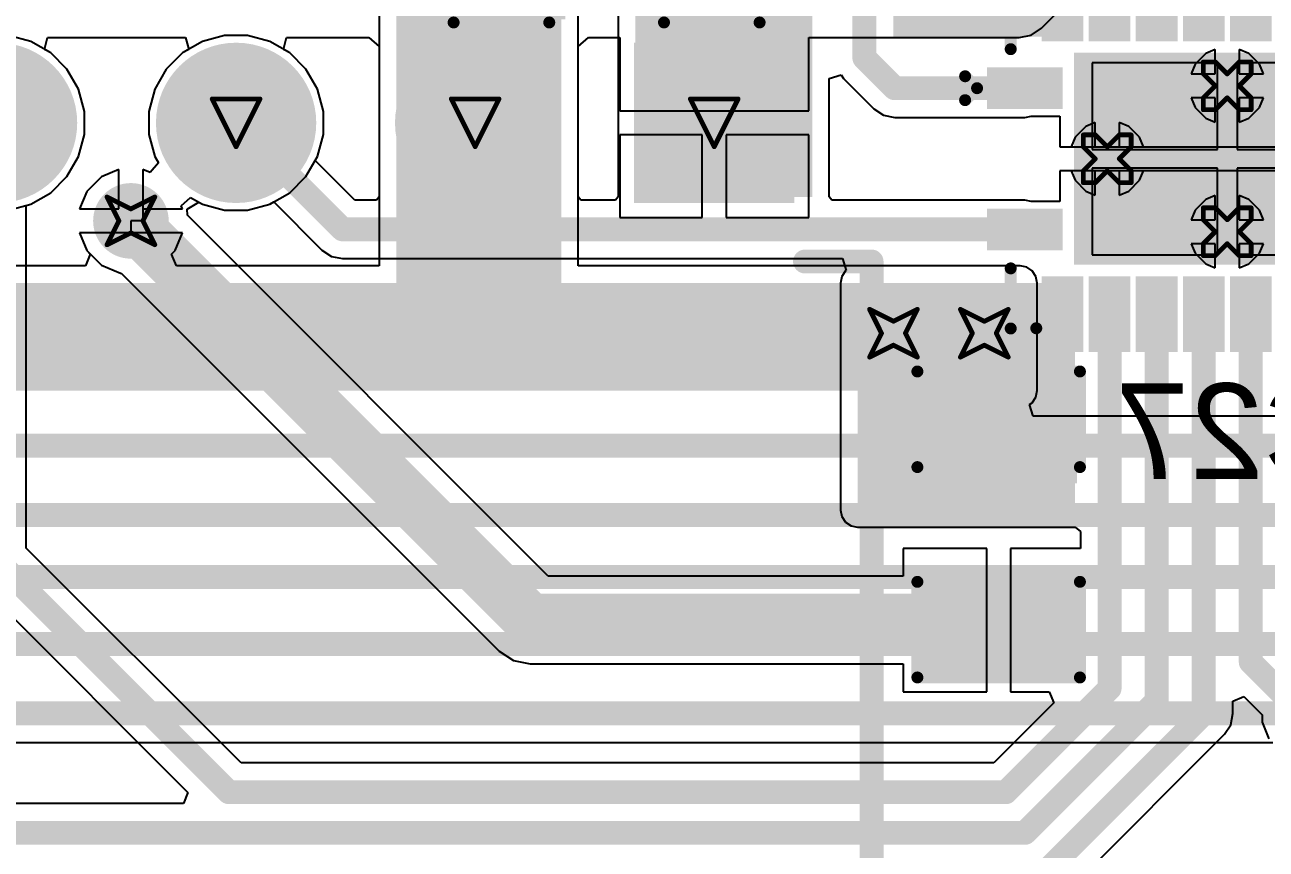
# Model space of a CAD drawing. Header units: inches. Extents: x -48 to 200, y -49 to 27.
# Drawn here: x 3.277 to 3.796, y 0.1 to 0.445 of the extents above; entities that cross this region are included whole.
import ezdxf

# ---------------------------------------------------------------- set-up
doc = ezdxf.new("R2010")
doc.units = ezdxf.units.IN
doc.header["$MEASUREMENT"] = 0
for name, color, linetype in [('Bottom Layer', 5, 'Continuous'), ('Bottom Overlay', 54, 'Continuous'), ('Bottom Paste', 16, 'Continuous'), ('Bottom Solder', 6, 'Continuous'), ('Drill Drawing', 1, 'Continuous'), ('Multi-Layer', 9, 'Continuous'), ('Pad Holes', 156, 'Continuous'), ('Top Layer', 1, 'Continuous'), ('Top Solder', 216, 'Continuous'), ('Via Holes', 16, 'Continuous')]:
    doc.layers.add(name, color=color, linetype=linetype)
doc.styles.add('Arial', font='', dxfattribs={"height": 0.2})
doc.styles.get('Arial').set_extended_font_data('Arial')

# ---------------------------------------------------------------- blocks, each defined once
blk = doc.blocks.new('HDR_1_9_F______R_A_B_18')
at = {"layer": 'Bottom Layer'}
blk.add_hatch(color=5, dxfattribs=at).paths.add_polyline_path([(-0.02953, 0.02953), (0.02953, 0.02953), (0.02953, -0.02953), (-0.02953, -0.02953)])
h = blk.add_hatch(color=5, dxfattribs=at)
edge = h.paths.add_edge_path()
edge.add_arc((0.1, 0), 0.02953, 0, 360)
h = blk.add_hatch(color=5, dxfattribs=at)
edge = h.paths.add_edge_path()
edge.add_arc((0.2, 0), 0.02953, 0, 360)
h = blk.add_hatch(color=5, dxfattribs=at)
edge = h.paths.add_edge_path()
edge.add_arc((0.3, 0), 0.02953, 0, 360)
at = {"layer": 'Bottom Solder'}
blk.add_hatch(color=6, dxfattribs=at).paths.add_polyline_path([(-0.03353, 0.03353), (0.03353, 0.03353), (0.03353, -0.03353), (-0.03353, -0.03353)])
h = blk.add_hatch(color=6, dxfattribs=at)
edge = h.paths.add_edge_path()
edge.add_arc((0.1, 0), 0.03353, 0, 360)
h = blk.add_hatch(color=6, dxfattribs=at)
edge = h.paths.add_edge_path()
edge.add_arc((0.2, 0), 0.03353, 0, 360)
h = blk.add_hatch(color=6, dxfattribs=at)
edge = h.paths.add_edge_path()
edge.add_arc((0.3, 0), 0.03353, 0, 360)
at = {"layer": 'Multi-Layer'}
blk.add_hatch(color=9, dxfattribs=at).paths.add_polyline_path([(-0.02953, 0.02953), (0.02953, 0.02953), (0.02953, -0.02953), (-0.02953, -0.02953)])
h = blk.add_hatch(color=9, dxfattribs=at)
edge = h.paths.add_edge_path()
edge.add_arc((0.1, 0), 0.02953, 0, 360)
h = blk.add_hatch(color=9, dxfattribs=at)
edge = h.paths.add_edge_path()
edge.add_arc((0.2, 0), 0.02953, 0, 360)
h = blk.add_hatch(color=9, dxfattribs=at)
edge = h.paths.add_edge_path()
edge.add_arc((0.3, 0), 0.02953, 0, 360)
at = {"layer": 'Pad Holes'}
h = blk.add_hatch(color=7, dxfattribs=at)
edge = h.paths.add_edge_path()
edge.add_arc((0, 0), 0.01772, 0, 360)
h = blk.add_hatch(color=7, dxfattribs=at)
edge = h.paths.add_edge_path()
edge.add_arc((0.1, 0), 0.01772, 0, 360)
h = blk.add_hatch(color=7, dxfattribs=at)
edge = h.paths.add_edge_path()
edge.add_arc((0.2, 0), 0.01772, 0, 360)
h = blk.add_hatch(color=7, dxfattribs=at)
edge = h.paths.add_edge_path()
edge.add_arc((0.3, 0), 0.01772, 0, 360)
at = {"layer": 'Top Layer'}
blk.add_hatch(color=1, dxfattribs=at).paths.add_polyline_path([(-0.02953, 0.02953), (0.02953, 0.02953), (0.02953, -0.02953), (-0.02953, -0.02953)])
h = blk.add_hatch(color=1, dxfattribs=at)
edge = h.paths.add_edge_path()
edge.add_arc((0.1, 0), 0.02953, 0, 360)
h = blk.add_hatch(color=1, dxfattribs=at)
edge = h.paths.add_edge_path()
edge.add_arc((0.2, 0), 0.02953, 0, 360)
h = blk.add_hatch(color=1, dxfattribs=at)
edge = h.paths.add_edge_path()
edge.add_arc((0.3, 0), 0.02953, 0, 360)
at = {"layer": 'Top Solder'}
blk.add_hatch(color=216, dxfattribs=at).paths.add_polyline_path([(-0.03353, 0.03353), (0.03353, 0.03353), (0.03353, -0.03353), (-0.03353, -0.03353)])
h = blk.add_hatch(color=216, dxfattribs=at)
edge = h.paths.add_edge_path()
edge.add_arc((0.1, 0), 0.03353, 0, 360)
h = blk.add_hatch(color=216, dxfattribs=at)
edge = h.paths.add_edge_path()
edge.add_arc((0.2, 0), 0.03353, 0, 360)
h = blk.add_hatch(color=216, dxfattribs=at)
edge = h.paths.add_edge_path()
edge.add_arc((0.3, 0), 0.03353, 0, 360)
at = {"layer": 'Bottom Overlay', "const_width": 0.01}
for points in [[(-0.06584, 0.40651), (-0.06584, 0.058)], [(-0.038, 0.058), (-0.06584, 0.058)]]:
    blk.add_lwpolyline(points, dxfattribs=at)
at = {"layer": 'Bottom Overlay', "const_width": 0.005}
for points in [[(-0.06834, 0.058, 1), (-0.06334, 0.058, 1)], [(-0.06834, 0.058, 1), (-0.06334, 0.058, 1)], [(-0.0405, 0.058, 1), (-0.0355, 0.058, 1)]]:
    blk.add_lwpolyline(points, format="xyb", close=True, dxfattribs=at)
blk = doc.blocks.new('20_VFQFN_E_______P___B_21')
at = {"layer": 'Bottom Layer'}
for points in [[(-0.03425, 0.09646), (-0.0248, 0.09646), (-0.0248, 0.07283), (-0.03425, 0.07283)], [(0.0248, 0.09646), (0.03425, 0.09646), (0.03425, 0.07283), (0.0248, 0.07283)], [(-0.07677, 0.07362), (-0.05315, 0.07362), (-0.05315, 0.06417), (-0.07677, 0.06417)], [(0.05315, 0.07362), (0.07677, 0.07362), (0.07677, 0.06417), (0.05315, 0.06417)], [(-0.04035, 0.06004), (0.04035, 0.06004), (0.04035, -0.06004), (-0.04035, -0.06004)], [(-0.07677, 0.05394), (-0.05315, 0.05394), (-0.05315, 0.04449), (-0.07677, 0.04449)], [(0.05315, 0.05394), (0.07677, 0.05394), (0.07677, 0.04449), (0.05315, 0.04449)], [(-0.07677, 0.03425), (-0.05315, 0.03425), (-0.05315, 0.0248), (-0.07677, 0.0248)], [(0.05315, 0.03425), (0.07677, 0.03425), (0.07677, 0.0248), (0.05315, 0.0248)], [(-0.07677, 0.01457), (-0.05315, 0.01457), (-0.05315, 0.00512), (-0.07677, 0.00512)], [(0.05315, 0.01457), (0.07677, 0.01457), (0.07677, 0.00512), (0.05315, 0.00512)], [(-0.07677, -0.00512), (-0.05315, -0.00512), (-0.05315, -0.01457), (-0.07677, -0.01457)], [(0.05315, -0.00512), (0.07677, -0.00512), (0.07677, -0.01457), (0.05315, -0.01457)], [(-0.07677, -0.0248), (-0.05315, -0.0248), (-0.05315, -0.03425), (-0.07677, -0.03425)], [(0.05315, -0.0248), (0.07677, -0.0248), (0.07677, -0.03425), (0.05315, -0.03425)], [(-0.07677, -0.04449), (-0.05315, -0.04449), (-0.05315, -0.05394), (-0.07677, -0.05394)], [(0.05315, -0.04449), (0.07677, -0.04449), (0.07677, -0.05394), (0.05315, -0.05394)], [(-0.07677, -0.06417), (-0.05315, -0.06417), (-0.05315, -0.07362), (-0.07677, -0.07362)], [(0.05315, -0.06417), (0.07677, -0.06417), (0.07677, -0.07362), (0.05315, -0.07362)], [(-0.03425, -0.07283), (-0.0248, -0.07283), (-0.0248, -0.09646), (-0.03425, -0.09646)], [(0.0248, -0.07283), (0.03425, -0.07283), (0.03425, -0.09646), (0.0248, -0.09646)]]:
    blk.add_hatch(color=5, dxfattribs=at).paths.add_polyline_path(points)
h = blk.add_hatch(color=5, dxfattribs=at)
edge = h.paths.add_edge_path()
edge.add_arc((0, 0.0502), 0.00591, 0, 360)
h = blk.add_hatch(color=5, dxfattribs=at)
edge = h.paths.add_edge_path()
edge.add_arc((-0.03051, 0), 0.00591, 0, 360)
h = blk.add_hatch(color=5, dxfattribs=at)
edge = h.paths.add_edge_path()
edge.add_arc((0.03051, 0), 0.00591, 0, 360)
h = blk.add_hatch(color=5, dxfattribs=at)
edge = h.paths.add_edge_path()
edge.add_arc((0, -0.0502), 0.00591, 0, 360)
at = {"layer": 'Bottom Paste'}
for points in [[(-0.03425, 0.09646), (-0.0248, 0.09646), (-0.0248, 0.07283), (-0.03425, 0.07283)], [(0.0248, 0.09646), (0.03425, 0.09646), (0.03425, 0.07283), (0.0248, 0.07283)], [(-0.07677, 0.07362), (-0.05315, 0.07362), (-0.05315, 0.06417), (-0.07677, 0.06417)], [(0.05315, 0.07362), (0.07677, 0.07362), (0.07677, 0.06417), (0.05315, 0.06417)], [(-0.07677, 0.05394), (-0.05315, 0.05394), (-0.05315, 0.04449), (-0.07677, 0.04449)], [(0.05315, 0.05394), (0.07677, 0.05394), (0.07677, 0.04449), (0.05315, 0.04449)], [(-0.07677, 0.03425), (-0.05315, 0.03425), (-0.05315, 0.0248), (-0.07677, 0.0248)], [(0.05315, 0.03425), (0.07677, 0.03425), (0.07677, 0.0248), (0.05315, 0.0248)], [(-0.07677, 0.01457), (-0.05315, 0.01457), (-0.05315, 0.00512), (-0.07677, 0.00512)], [(0.05315, 0.01457), (0.07677, 0.01457), (0.07677, 0.00512), (0.05315, 0.00512)], [(-0.07677, -0.00512), (-0.05315, -0.00512), (-0.05315, -0.01457), (-0.07677, -0.01457)], [(0.05315, -0.00512), (0.07677, -0.00512), (0.07677, -0.01457), (0.05315, -0.01457)], [(-0.07677, -0.0248), (-0.05315, -0.0248), (-0.05315, -0.03425), (-0.07677, -0.03425)], [(0.05315, -0.0248), (0.07677, -0.0248), (0.07677, -0.03425), (0.05315, -0.03425)], [(-0.07677, -0.04449), (-0.05315, -0.04449), (-0.05315, -0.05394), (-0.07677, -0.05394)], [(0.05315, -0.04449), (0.07677, -0.04449), (0.07677, -0.05394), (0.05315, -0.05394)], [(-0.07677, -0.06417), (-0.05315, -0.06417), (-0.05315, -0.07362), (-0.07677, -0.07362)], [(0.05315, -0.06417), (0.07677, -0.06417), (0.07677, -0.07362), (0.05315, -0.07362)], [(-0.03425, -0.07283), (-0.0248, -0.07283), (-0.0248, -0.09646), (-0.03425, -0.09646)], [(0.0248, -0.07283), (0.03425, -0.07283), (0.03425, -0.09646), (0.0248, -0.09646)]]:
    blk.add_hatch(color=16, dxfattribs=at).paths.add_polyline_path(points)
at = {"layer": 'Bottom Solder'}
for points in [[(-0.03825, 0.10046), (-0.0208, 0.10046), (-0.0208, 0.06883), (-0.03825, 0.06883)], [(0.0208, 0.10046), (0.03825, 0.10046), (0.03825, 0.06883), (0.0208, 0.06883)], [(-0.08077, 0.07762), (-0.04915, 0.07762), (-0.04915, 0.06017), (-0.08077, 0.06017)], [(0.04915, 0.07762), (0.08077, 0.07762), (0.08077, 0.06017), (0.04915, 0.06017)], [(-0.04435, 0.06404), (0.04435, 0.06404), (0.04435, -0.06404), (-0.04435, -0.06404)], [(-0.08077, 0.05794), (-0.04915, 0.05794), (-0.04915, 0.04049), (-0.08077, 0.04049)], [(0.04915, 0.05794), (0.08077, 0.05794), (0.08077, 0.04049), (0.04915, 0.04049)], [(-0.08077, 0.03825), (-0.04915, 0.03825), (-0.04915, 0.0208), (-0.08077, 0.0208)], [(0.04915, 0.03825), (0.08077, 0.03825), (0.08077, 0.0208), (0.04915, 0.0208)], [(-0.08077, 0.01857), (-0.04915, 0.01857), (-0.04915, 0.00112), (-0.08077, 0.00112)], [(0.04915, 0.01857), (0.08077, 0.01857), (0.08077, 0.00112), (0.04915, 0.00112)], [(-0.08077, -0.00112), (-0.04915, -0.00112), (-0.04915, -0.01857), (-0.08077, -0.01857)], [(0.04915, -0.00112), (0.08077, -0.00112), (0.08077, -0.01857), (0.04915, -0.01857)], [(-0.08077, -0.0208), (-0.04915, -0.0208), (-0.04915, -0.03825), (-0.08077, -0.03825)], [(0.04915, -0.0208), (0.08077, -0.0208), (0.08077, -0.03825), (0.04915, -0.03825)], [(-0.08077, -0.04049), (-0.04915, -0.04049), (-0.04915, -0.05794), (-0.08077, -0.05794)], [(0.04915, -0.04049), (0.08077, -0.04049), (0.08077, -0.05794), (0.04915, -0.05794)], [(-0.08077, -0.06017), (-0.04915, -0.06017), (-0.04915, -0.07762), (-0.08077, -0.07762)], [(0.04915, -0.06017), (0.08077, -0.06017), (0.08077, -0.07762), (0.04915, -0.07762)], [(-0.03825, -0.06883), (-0.0208, -0.06883), (-0.0208, -0.10046), (-0.03825, -0.10046)], [(0.0208, -0.06883), (0.03825, -0.06883), (0.03825, -0.10046), (0.0208, -0.10046)]]:
    blk.add_hatch(color=6, dxfattribs=at).paths.add_polyline_path(points)
at = {"layer": 'Multi-Layer'}
h = blk.add_hatch(color=9, dxfattribs=at)
edge = h.paths.add_edge_path()
edge.add_arc((0, 0.0502), 0.00591, 0, 360)
h = blk.add_hatch(color=9, dxfattribs=at)
edge = h.paths.add_edge_path()
edge.add_arc((-0.03051, 0), 0.00591, 0, 360)
h = blk.add_hatch(color=9, dxfattribs=at)
edge = h.paths.add_edge_path()
edge.add_arc((0.03051, 0), 0.00591, 0, 360)
h = blk.add_hatch(color=9, dxfattribs=at)
edge = h.paths.add_edge_path()
edge.add_arc((0, -0.0502), 0.00591, 0, 360)
at = {"layer": 'Pad Holes'}
h = blk.add_hatch(color=7, dxfattribs=at)
edge = h.paths.add_edge_path()
edge.add_arc((0, 0.0502), 0.00394, 0, 360)
h = blk.add_hatch(color=7, dxfattribs=at)
edge = h.paths.add_edge_path()
edge.add_arc((-0.03051, 0), 0.00394, 0, 360)
h = blk.add_hatch(color=7, dxfattribs=at)
edge = h.paths.add_edge_path()
edge.add_arc((0.03051, 0), 0.00394, 0, 360)
h = blk.add_hatch(color=7, dxfattribs=at)
edge = h.paths.add_edge_path()
edge.add_arc((0, -0.0502), 0.00394, 0, 360)
at = {"layer": 'Top Layer'}
h = blk.add_hatch(color=1, dxfattribs=at)
edge = h.paths.add_edge_path()
edge.add_arc((0, 0.0502), 0.00591, 0, 360)
h = blk.add_hatch(color=1, dxfattribs=at)
edge = h.paths.add_edge_path()
edge.add_arc((-0.03051, 0), 0.00591, 0, 360)
h = blk.add_hatch(color=1, dxfattribs=at)
edge = h.paths.add_edge_path()
edge.add_arc((0.03051, 0), 0.00591, 0, 360)
h = blk.add_hatch(color=1, dxfattribs=at)
edge = h.paths.add_edge_path()
edge.add_arc((0, -0.0502), 0.00591, 0, 360)
at = {"layer": 'Bottom Overlay', "const_width": 0.005}
for points in [[(-0.07089, 0.07988), (-0.07098, 0.09058)], [(-0.04585, 0.09058), (-0.07098, 0.09058)], [(0.07098, 0.09058), (0.04585, 0.09058)], [(0.07089, 0.07988), (0.07098, 0.09058)], [(-0.07098, -0.09058), (-0.07089, -0.07988)], [(0.07098, -0.09058), (0.07089, -0.07988)], [(-0.04585, -0.09058), (-0.07098, -0.09058)], [(0.07098, -0.09058), (0.04585, -0.09058)], [(-0.03453, -0.10965), (-0.02953, -0.10465)], [(-0.02453, -0.10965), (-0.02953, -0.10465)], [(-0.02453, -0.10965), (-0.03453, -0.10965)]]:
    blk.add_lwpolyline(points, dxfattribs=at)
at = {"layer": 'Bottom Overlay', "const_width": 0.0025}
for points in [[(-0.07223, 0.09058, 1), (-0.06973, 0.09058, 1)], [(-0.07223, 0.09058, 1), (-0.06973, 0.09058, 1)], [(-0.0471, 0.09058, 1), (-0.0446, 0.09058, 1)], [(0.0446, 0.09058, 1), (0.0471, 0.09058, 1)], [(0.06973, 0.09058, 1), (0.07223, 0.09058, 1)], [(0.06973, 0.09058, 1), (0.07223, 0.09058, 1)], [(-0.07214, 0.07988, 1), (-0.06964, 0.07988, 1)], [(0.06964, 0.07988, 1), (0.07214, 0.07988, 1)], [(-0.07214, -0.07988, 1), (-0.06964, -0.07988, 1)], [(0.06964, -0.07988, 1), (0.07214, -0.07988, 1)], [(-0.07223, -0.09058, 1), (-0.06973, -0.09058, 1)], [(-0.07223, -0.09058, 1), (-0.06973, -0.09058, 1)], [(-0.0471, -0.09058, 1), (-0.0446, -0.09058, 1)], [(0.0446, -0.09058, 1), (0.0471, -0.09058, 1)], [(0.06973, -0.09058, 1), (0.07223, -0.09058, 1)], [(0.06973, -0.09058, 1), (0.07223, -0.09058, 1)], [(-0.03078, -0.10465, 1), (-0.02828, -0.10465, 1)], [(-0.03078, -0.10465, 1), (-0.02828, -0.10465, 1)], [(-0.03578, -0.10965, 1), (-0.03328, -0.10965, 1)], [(-0.03578, -0.10965, 1), (-0.03328, -0.10965, 1)], [(-0.02578, -0.10965, 1), (-0.02328, -0.10965, 1)], [(-0.02578, -0.10965, 1), (-0.02328, -0.10965, 1)]]:
    blk.add_lwpolyline(points, format="xyb", close=True, dxfattribs=at)
at = {"layer": 'Bottom Paste'}
for p, q in [((-0.00394, 0.0565), (-0.04016, 0.0565)), ((-0.04016, 0.0565), (-0.04016, 0.00413)), ((-0.00394, 0.00413), (-0.00394, 0.0565)), ((0.04016, 0.0565), (0.00394, 0.0565)), ((0.00394, 0.0565), (0.00394, 0.00413)), ((0.04016, 0.00413), (0.04016, 0.0565)), ((-0.04016, 0.00413), (-0.00394, 0.00413)), ((0.00394, 0.00413), (0.04016, 0.00413)), ((-0.00394, -0.00413), (-0.04016, -0.00413)), ((-0.04016, -0.00413), (-0.04016, -0.0565)), ((-0.00394, -0.0565), (-0.00394, -0.00413)), ((0.04016, -0.00413), (0.00394, -0.00413)), ((0.00394, -0.00413), (0.00394, -0.0565)), ((0.04016, -0.0565), (0.04016, -0.00413)), ((-0.04016, -0.0565), (-0.00394, -0.0565)), ((0.00394, -0.0565), (0.04016, -0.0565))]:
    blk.add_line(p, q, dxfattribs=at)
blk = doc.blocks.new('CAP_0805_B_23')
at = {"layer": 'Bottom Layer'}
for points in [[(-0.06, 0.03), (-0.02, 0.03), (-0.02, -0.03), (-0.06, -0.03)], [(0.02, 0.03), (0.06, 0.03), (0.06, -0.03), (0.02, -0.03)]]:
    blk.add_hatch(color=5, dxfattribs=at).paths.add_polyline_path(points)
at = {"layer": 'Bottom Paste'}
for points in [[(-0.06, 0.03), (-0.02, 0.03), (-0.02, -0.03), (-0.06, -0.03)], [(0.02, 0.03), (0.06, 0.03), (0.06, -0.03), (0.02, -0.03)]]:
    blk.add_hatch(color=16, dxfattribs=at).paths.add_polyline_path(points)
at = {"layer": 'Bottom Solder'}
for points in [[(-0.06276, 0.03276), (-0.01724, 0.03276), (-0.01724, -0.03276), (-0.06276, -0.03276)], [(0.01724, 0.03276), (0.06276, 0.03276), (0.06276, -0.03276), (0.01724, -0.03276)]]:
    blk.add_hatch(color=6, dxfattribs=at).paths.add_polyline_path(points)
at = {"layer": 'Bottom Overlay', "const_width": 0.005}
for points in [[(-0.064, 0.034), (-0.024, 0.034)], [(-0.064, 0.034), (-0.064, -0.034)], [(0.024, 0.034), (0.064, 0.034)], [(0.064, 0.034), (0.064, -0.034)], [(-0.064, -0.034), (-0.024, -0.034)], [(0.024, -0.034), (0.064, -0.034)]]:
    blk.add_lwpolyline(points, dxfattribs=at)
at = {"layer": 'Bottom Overlay', "const_width": 0.0025}
for points in [[(-0.06525, 0.034, 1), (-0.06275, 0.034, 1)], [(-0.06525, 0.034, 1), (-0.06275, 0.034, 1)], [(-0.02525, 0.034, 1), (-0.02275, 0.034, 1)], [(0.02275, 0.034, 1), (0.02525, 0.034, 1)], [(0.06275, 0.034, 1), (0.06525, 0.034, 1)], [(0.06275, 0.034, 1), (0.06525, 0.034, 1)], [(-0.06525, -0.034, 1), (-0.06275, -0.034, 1)], [(-0.06525, -0.034, 1), (-0.06275, -0.034, 1)], [(-0.02525, -0.034, 1), (-0.02275, -0.034, 1)], [(0.02275, -0.034, 1), (0.02525, -0.034, 1)], [(0.06275, -0.034, 1), (0.06525, -0.034, 1)], [(0.06275, -0.034, 1), (0.06525, -0.034, 1)]]:
    blk.add_lwpolyline(points, format="xyb", close=True, dxfattribs=at)
blk = doc.blocks.new('CAP_0805_B_55')
at = {"layer": 'Bottom Layer'}
for points in [[(-0.06, 0.03), (-0.02, 0.03), (-0.02, -0.03), (-0.06, -0.03)], [(0.02, 0.03), (0.06, 0.03), (0.06, -0.03), (0.02, -0.03)]]:
    blk.add_hatch(color=5, dxfattribs=at).paths.add_polyline_path(points)
at = {"layer": 'Bottom Paste'}
for points in [[(-0.06, 0.03), (-0.02, 0.03), (-0.02, -0.03), (-0.06, -0.03)], [(0.02, 0.03), (0.06, 0.03), (0.06, -0.03), (0.02, -0.03)]]:
    blk.add_hatch(color=16, dxfattribs=at).paths.add_polyline_path(points)
at = {"layer": 'Bottom Solder'}
for points in [[(-0.06276, 0.03276), (-0.01724, 0.03276), (-0.01724, -0.03276), (-0.06276, -0.03276)], [(0.01724, 0.03276), (0.06276, 0.03276), (0.06276, -0.03276), (0.01724, -0.03276)]]:
    blk.add_hatch(color=6, dxfattribs=at).paths.add_polyline_path(points)
at = {"layer": 'Bottom Overlay', "const_width": 0.005}
for points in [[(-0.064, 0.034), (-0.024, 0.034)], [(-0.064, -0.034), (-0.064, 0.034)], [(0.024, 0.034), (0.064, 0.034)], [(0.064, -0.034), (0.064, 0.034)], [(-0.064, -0.034), (-0.024, -0.034)], [(0.024, -0.034), (0.064, -0.034)]]:
    blk.add_lwpolyline(points, dxfattribs=at)
at = {"layer": 'Bottom Overlay', "const_width": 0.0025}
for points in [[(-0.06525, 0.034, 1), (-0.06275, 0.034, 1)], [(-0.06525, 0.034, 1), (-0.06275, 0.034, 1)], [(-0.02525, 0.034, 1), (-0.02275, 0.034, 1)], [(0.02275, 0.034, 1), (0.02525, 0.034, 1)], [(0.06275, 0.034, 1), (0.06525, 0.034, 1)], [(0.06275, 0.034, 1), (0.06525, 0.034, 1)], [(-0.06525, -0.034, 1), (-0.06275, -0.034, 1)], [(-0.06525, -0.034, 1), (-0.06275, -0.034, 1)], [(-0.02525, -0.034, 1), (-0.02275, -0.034, 1)], [(0.02275, -0.034, 1), (0.02525, -0.034, 1)], [(0.06275, -0.034, 1), (0.06525, -0.034, 1)], [(0.06275, -0.034, 1), (0.06525, -0.034, 1)]]:
    blk.add_lwpolyline(points, format="xyb", close=True, dxfattribs=at)

msp = doc.modelspace()

# ---------------------------------------------------------------- hatches: boundary and pattern name
at = {"layer": 'Bottom Layer'}
for points in [[(3.64, 0.44), (3.717, 0.44), (3.717, 0.553), (3.64, 0.553)], [(3.432, 0.373), (3.501, 0.373), (3.501, 0.515), (3.432, 0.515)], [(3.532, 0.373), (3.606, 0.373), (3.606, 0.515), (3.532, 0.515)], [(3.625, 0.242), (3.716, 0.242), (3.716, 0.337), (3.625, 0.337)], [(3.649, 0.252), (3.716, 0.252), (3.716, 0.298), (3.649, 0.298)]]:
    msp.add_hatch(color=5, dxfattribs=at).paths.add_polyline_path(points)
h = msp.add_hatch(color=5, dxfattribs=at)
edge = h.paths.add_edge_path()
edge.add_arc((3.321, 0.363), 0.01181, 0, 360)
h = msp.add_hatch(color=5, dxfattribs=at)
edge = h.paths.add_edge_path()
edge.add_arc((3.64, 0.316), 0.01181, 0, 360)
h = msp.add_hatch(color=5, dxfattribs=at)
edge = h.paths.add_edge_path()
edge.add_arc((3.678, 0.316), 0.01181, 0, 360)
at = {"layer": 'Bottom Solder'}
h = msp.add_hatch(color=6, dxfattribs=at)
edge = h.paths.add_edge_path()
edge.add_arc((3.321, 0.363), 0.01581, 0, 360)
h = msp.add_hatch(color=6, dxfattribs=at)
edge = h.paths.add_edge_path()
edge.add_arc((3.64, 0.316), 0.01581, 0, 360)
h = msp.add_hatch(color=6, dxfattribs=at)
edge = h.paths.add_edge_path()
edge.add_arc((3.678, 0.316), 0.01581, 0, 360)
at = {"layer": 'Top Layer'}
for points in [[(3.432, 0.294), (3.501, 0.294), (3.501, 0.436), (3.432, 0.436)], [(2.541, 0.292), (3.693, 0.292), (3.693, 0.337), (2.541, 0.337)]]:
    msp.add_hatch(color=1, dxfattribs=at).paths.add_polyline_path(points)
h = msp.add_hatch(color=1, dxfattribs=at)
edge = h.paths.add_edge_path()
edge.add_arc((3.321, 0.363), 0.01181, 0, 360)
h = msp.add_hatch(color=1, dxfattribs=at)
edge = h.paths.add_edge_path()
edge.add_arc((3.64, 0.316), 0.01181, 0, 360)
h = msp.add_hatch(color=1, dxfattribs=at)
edge = h.paths.add_edge_path()
edge.add_arc((3.678, 0.316), 0.01181, 0, 360)
at = {"layer": 'Top Solder'}
h = msp.add_hatch(color=216, dxfattribs=at)
edge = h.paths.add_edge_path()
edge.add_arc((3.321, 0.363), 0.01581, 0, 360)
h = msp.add_hatch(color=216, dxfattribs=at)
edge = h.paths.add_edge_path()
edge.add_arc((3.64, 0.316), 0.01581, 0, 360)
h = msp.add_hatch(color=216, dxfattribs=at)
edge = h.paths.add_edge_path()
edge.add_arc((3.678, 0.316), 0.01581, 0, 360)
at = {"layer": 'Via Holes'}
h = msp.add_hatch(color=7, dxfattribs=at)
edge = h.paths.add_edge_path()
edge.add_arc((3.321, 0.363), 0.00591, 0, 360)
h = msp.add_hatch(color=7, dxfattribs=at)
edge = h.paths.add_edge_path()
edge.add_arc((3.64, 0.316), 0.00591, 0, 360)
h = msp.add_hatch(color=7, dxfattribs=at)
edge = h.paths.add_edge_path()
edge.add_arc((3.678, 0.316), 0.00591, 0, 360)

# ---------------------------------------------------------------- linework, layer by layer
at = {"layer": 'Bottom Layer'}
for p, q in [((3.50814, 0.373), (3.50814, 0.515)), ((3.52486, 0.515), (3.52486, 0.373)), ((3.42486, 0.506), (3.42486, 0.373)), ((3.2791, 0.43804), (3.26981, 0.44053)), ((3.28743, 0.43323), (3.2791, 0.43804)), ((3.3509, 0.43804), (3.34257, 0.43323)), ((3.36019, 0.44053), (3.3509, 0.43804)), ((3.36981, 0.44053), (3.36019, 0.44053)), ((3.3791, 0.43804), (3.36981, 0.44053)), ((3.38743, 0.43323), (3.3791, 0.43804)), ((3.29423, 0.42643), (3.28743, 0.43323)), ((3.34257, 0.43323), (3.33577, 0.42643)), ((3.39423, 0.42643), (3.38743, 0.43323)), ((3.29904, 0.4181), (3.29423, 0.42643)), ((3.33577, 0.42643), (3.33096, 0.4181)), ((3.39904, 0.4181), (3.39423, 0.42643)), ((3.61314, 0.42255), (3.61814, 0.42407)), ((3.61314, 0.373), (3.61314, 0.42255)), ((3.61814, 0.42407), (3.61916, 0.42254)), ((3.61916, 0.42254), (3.63185, 0.40984)), ((3.30153, 0.40881), (3.29904, 0.4181)), ((3.33096, 0.4181), (3.32847, 0.40881)), ((3.40153, 0.40881), (3.39904, 0.4181)), ((3.30153, 0.39919), (3.30153, 0.40881)), ((3.32847, 0.40881), (3.32847, 0.39919)), ((3.40153, 0.39919), (3.40153, 0.40881)), ((3.63185, 0.40984), (3.63582, 0.40719)), ((3.63582, 0.40719), (3.6405, 0.40626)), ((3.6405, 0.40626), (3.69498, 0.40626)), ((3.69498, 0.40626), (3.69754, 0.40677)), ((3.69754, 0.40677), (3.70958, 0.40677)), ((3.70958, 0.40677), (3.70958, 0.39397)), ((3.29904, 0.3899), (3.30153, 0.39919)), ((3.32847, 0.39919), (3.33096, 0.3899)), ((3.39904, 0.3899), (3.40153, 0.39919)), ((3.29423, 0.38157), (3.29904, 0.3899)), ((3.33096, 0.3899), (3.33248, 0.38726)), ((3.39807, 0.38823), (3.39904, 0.3899)), ((3.70958, 0.39397), (3.77962, 0.39397)), ((3.77962, 0.39397), (3.84966, 0.39397)), ((3.316, 0.38454), (3.30865, 0.38149)), ((3.316, 0.368), (3.316, 0.38454)), ((3.329, 0.38329), (3.326, 0.38454)), ((3.326, 0.38454), (3.326, 0.363)), ((3.33248, 0.38726), (3.329, 0.38329)), ((3.41463, 0.37168), (3.39807, 0.38823)), ((3.28743, 0.37477), (3.29423, 0.38157)), ((3.30865, 0.38149), (3.30251, 0.37535)), ((3.77962, 0.38397), (3.70958, 0.38397)), ((3.70958, 0.38397), (3.70958, 0.37117)), ((3.84966, 0.38397), (3.77962, 0.38397)), ((3.2791, 0.36996), (3.28743, 0.37477)), ((3.30251, 0.37535), (3.29946, 0.368)), ((3.27724, 0.36946), (3.2791, 0.36996)), ((3.27724, 0.22607), (3.27724, 0.36946)), ((3.34453, 0.36787), (3.34944, 0.3708)), ((3.34944, 0.3708), (3.3509, 0.36996)), ((3.3509, 0.36996), (3.36019, 0.36747)), ((3.36981, 0.36747), (3.3791, 0.36996)), ((3.3791, 0.36996), (3.38077, 0.37093)), ((3.38077, 0.37093), (3.40091, 0.35079)), ((3.42378, 0.37168), (3.41463, 0.37168)), ((3.42486, 0.373), (3.42378, 0.37168)), ((3.50922, 0.37168), (3.50814, 0.373)), ((3.52378, 0.37168), (3.50922, 0.37168)), ((3.52486, 0.373), (3.52378, 0.37168)), ((3.61422, 0.37168), (3.61314, 0.373)), ((3.69498, 0.37168), (3.61422, 0.37168)), ((3.69754, 0.37117), (3.69498, 0.37168)), ((3.70958, 0.37117), (3.69754, 0.37117)), ((3.29946, 0.368), (3.316, 0.368)), ((3.34461, 0.36535), (3.34453, 0.36787)), ((3.4956, 0.21435), (3.34461, 0.36535)), ((3.36019, 0.36747), (3.36981, 0.36747)), ((3.326, 0.363), (3.321, 0.363)), ((3.321, 0.363), (3.321, 0.358)), ((3.321, 0.358), (3.29946, 0.358)), ((3.29946, 0.358), (3.30251, 0.35065)), ((3.30251, 0.35065), (3.30865, 0.34451)), ((3.40091, 0.35079), (3.40488, 0.34814)), ((3.40488, 0.34814), (3.40956, 0.34721)), ((3.30865, 0.34451), (3.31666, 0.34119)), ((3.40956, 0.34721), (3.61867, 0.34721)), ((3.61867, 0.34721), (3.62019, 0.34221)), ((3.31666, 0.34119), (3.31686, 0.34119)), ((3.31686, 0.34119), (3.47502, 0.18302)), ((3.61841, 0.33973), (3.61786, 0.337)), ((3.61995, 0.34205), (3.61841, 0.33973)), ((3.62019, 0.34221), (3.61995, 0.34205)), ((3.61786, 0.337), (3.61786, 0.242)), ((3.61786, 0.242), (3.61841, 0.23927)), ((3.61841, 0.23927), (3.61995, 0.23695)), ((3.61995, 0.23695), (3.62227, 0.23541)), ((3.62227, 0.23541), (3.625, 0.23486)), ((3.625, 0.23486), (3.716, 0.23486)), ((3.716, 0.23486), (3.71817, 0.23308)), ((3.71817, 0.23308), (3.71817, 0.226)), ((3.36707, 0.13624), (3.27724, 0.22607)), ((3.679, 0.226), (3.644, 0.226)), ((3.644, 0.226), (3.644, 0.21435)), ((3.679, 0.196), (3.679, 0.226)), ((3.71817, 0.226), (3.689, 0.226)), ((3.689, 0.226), (3.689, 0.196)), ((3.644, 0.21435), (3.4956, 0.21435)), ((3.25635, 0.21235), (3.34484, 0.12385)), ((3.679, 0.166), (3.679, 0.196)), ((3.689, 0.196), (3.689, 0.166)), ((3.47502, 0.18302), (3.48098, 0.17904)), ((3.48098, 0.17904), (3.488, 0.17765)), ((3.488, 0.17765), (3.644, 0.17765)), ((3.644, 0.17765), (3.644, 0.166)), ((3.644, 0.166), (3.679, 0.166)), ((3.70708, 0.16138), (3.68193, 0.13624)), ((3.689, 0.166), (3.70516, 0.166)), ((3.70516, 0.166), (3.70708, 0.16138)), ((3.78201, 0.16207), (3.78663, 0.16398)), ((3.78201, 0.15686), (3.78201, 0.16207)), ((3.78663, 0.16398), (3.79419, 0.15642)), ((3.78108, 0.15218), (3.78201, 0.15686)), ((3.79419, 0.15642), (3.79419, 0.15326)), ((3.77843, 0.14821), (3.78108, 0.15218)), ((3.79419, 0.15326), (3.79705, 0.14634)), ((3.71018, 0.07996), (3.77843, 0.14821)), ((3.68193, 0.13624), (3.36707, 0.13624)), ((3.34484, 0.12385), (3.34293, 0.11923)), ((3.34293, 0.11923), (2.91407, 0.11923))]:
    msp.add_line(p, q, dxfattribs=at)
for points, const_width in [([(3.62781, 0.43119), (3.62781, 0.70986)], 0.01), ([(3.62781, 0.43119), (3.6405, 0.4185)], 0.01), ([(3.6405, 0.4185), (3.69498, 0.4185)], 0.01), ([(3.365, 0.404), (3.40956, 0.35944)], 0.01), ([(3.321, 0.363), (3.488, 0.196)], 0.022), ([(3.40956, 0.35944), (3.69498, 0.35944)], 0.01), ([(3.73041, 0.16741), (3.73041, 0.32401)], 0.01), ([(3.75009, 0.16209), (3.75009, 0.32401)], 0.01), ([(3.76978, 0.15686), (3.76978, 0.32401)], 0.01), ([(3.78946, 0.17845), (3.78946, 0.32401)], 0.01), ([(3.265, 0.221), (3.362, 0.124)], 0.01), ([(3.488, 0.196), (3.684, 0.196)], 0.022), ([(3.78946, 0.17845), (3.81092, 0.157)], 0.01), ([(3.687, 0.124), (3.73041, 0.16741)], 0.01), ([(3.695, 0.107), (3.75009, 0.16209)], 0.01), ([(3.70153, 0.08862), (3.76978, 0.15686)], 0.01), ([(3.362, 0.124), (3.687, 0.124)], 0.01), ([(2.909, 0.107), (3.695, 0.107)], 0.01)]:
    msp.add_lwpolyline(points, dxfattribs=dict(at, const_width=const_width))
for points, const_width in [([(3.62531, 0.43119, 1), (3.63031, 0.43119, 1)], 0.005), ([(3.62531, 0.43119, 1), (3.63031, 0.43119, 1)], 0.005), ([(3.638, 0.4185, 1), (3.643, 0.4185, 1)], 0.005), ([(3.638, 0.4185, 1), (3.643, 0.4185, 1)], 0.005), ([(3.69248, 0.4185, 1), (3.69748, 0.4185, 1)], 0.005), ([(3.3625, 0.404, 1), (3.3675, 0.404, 1)], 0.005), ([(3.3155, 0.363, 1), (3.3265, 0.363, 1)], 0.011), ([(3.40706, 0.35944, 1), (3.41206, 0.35944, 1)], 0.005), ([(3.40706, 0.35944, 1), (3.41206, 0.35944, 1)], 0.005), ([(3.69248, 0.35944, 1), (3.69748, 0.35944, 1)], 0.005), ([(3.72791, 0.32401, 1), (3.73291, 0.32401, 1)], 0.005), ([(3.74759, 0.32401, 1), (3.75259, 0.32401, 1)], 0.005), ([(3.76728, 0.32401, 1), (3.77228, 0.32401, 1)], 0.005), ([(3.78696, 0.32401, 1), (3.79196, 0.32401, 1)], 0.005), ([(3.4825, 0.196, 1), (3.4935, 0.196, 1)], 0.011), ([(3.4825, 0.196, 1), (3.4935, 0.196, 1)], 0.011), ([(3.6785, 0.196, 1), (3.6895, 0.196, 1)], 0.011), ([(3.78696, 0.17845, 1), (3.79196, 0.17845, 1)], 0.005), ([(3.78696, 0.17845, 1), (3.79196, 0.17845, 1)], 0.005), ([(3.72791, 0.16741, 1), (3.73291, 0.16741, 1)], 0.005), ([(3.72791, 0.16741, 1), (3.73291, 0.16741, 1)], 0.005), ([(3.74759, 0.16209, 1), (3.75259, 0.16209, 1)], 0.005), ([(3.74759, 0.16209, 1), (3.75259, 0.16209, 1)], 0.005), ([(3.76728, 0.15686, 1), (3.77228, 0.15686, 1)], 0.005), ([(3.76728, 0.15686, 1), (3.77228, 0.15686, 1)], 0.005), ([(3.3595, 0.124, 1), (3.3645, 0.124, 1)], 0.005), ([(3.3595, 0.124, 1), (3.3645, 0.124, 1)], 0.005), ([(3.6845, 0.124, 1), (3.6895, 0.124, 1)], 0.005), ([(3.6845, 0.124, 1), (3.6895, 0.124, 1)], 0.005), ([(3.6925, 0.107, 1), (3.6975, 0.107, 1)], 0.005), ([(3.6925, 0.107, 1), (3.6975, 0.107, 1)], 0.005)]:
    msp.add_lwpolyline(points, format="xyb", close=True, dxfattribs=dict(at, const_width=const_width))
at = {"layer": 'Drill Drawing', "const_width": 0.002}
for points in [[(3.76962, 0.42448), (3.76962, 0.42948)], [(3.76962, 0.42948), (3.77462, 0.42948)], [(3.77462, 0.42948), (3.77962, 0.42448)], [(3.77962, 0.42448), (3.78462, 0.42948)], [(3.78462, 0.42948), (3.78962, 0.42948)], [(3.78962, 0.42448), (3.78962, 0.42948)], [(3.76962, 0.42448), (3.77462, 0.41948)], [(3.78462, 0.41948), (3.78962, 0.42448)], [(3.76962, 0.41448), (3.77462, 0.41948)], [(3.76962, 0.40948), (3.76962, 0.41448)], [(3.77462, 0.40948), (3.77962, 0.41448)], [(3.77962, 0.41448), (3.78462, 0.40948)], [(3.78462, 0.41948), (3.78962, 0.41448)], [(3.78962, 0.40948), (3.78962, 0.41448)], [(3.355, 0.414), (3.375, 0.414)], [(3.355, 0.414), (3.365, 0.394)], [(3.365, 0.394), (3.375, 0.414)], [(3.455, 0.414), (3.475, 0.414)], [(3.455, 0.414), (3.465, 0.394)], [(3.465, 0.394), (3.475, 0.414)], [(3.555, 0.414), (3.575, 0.414)], [(3.555, 0.414), (3.565, 0.394)], [(3.565, 0.394), (3.575, 0.414)], [(3.76962, 0.40948), (3.77462, 0.40948)], [(3.78462, 0.40948), (3.78962, 0.40948)], [(3.71943, 0.39397), (3.71943, 0.39897)], [(3.71943, 0.39897), (3.72443, 0.39897)], [(3.72443, 0.39897), (3.72943, 0.39397)], [(3.72943, 0.39397), (3.73443, 0.39897)], [(3.73443, 0.39897), (3.73943, 0.39897)], [(3.73943, 0.39397), (3.73943, 0.39897)], [(3.71943, 0.39397), (3.72443, 0.38897)], [(3.73443, 0.38897), (3.73943, 0.39397)], [(3.71943, 0.38397), (3.72443, 0.38897)], [(3.73443, 0.38897), (3.73943, 0.38397)], [(3.71943, 0.37897), (3.71943, 0.38397)], [(3.72443, 0.37897), (3.72943, 0.38397)], [(3.72943, 0.38397), (3.73443, 0.37897)], [(3.73943, 0.37897), (3.73943, 0.38397)], [(3.71943, 0.37897), (3.72443, 0.37897)], [(3.73443, 0.37897), (3.73943, 0.37897)], [(3.311, 0.373), (3.321, 0.368)], [(3.311, 0.373), (3.316, 0.363)], [(3.321, 0.368), (3.331, 0.373)], [(3.326, 0.363), (3.331, 0.373)], [(3.76962, 0.36346), (3.76962, 0.36846)], [(3.76962, 0.36846), (3.77462, 0.36846)], [(3.77462, 0.36846), (3.77962, 0.36346)], [(3.77962, 0.36346), (3.78462, 0.36846)], [(3.78462, 0.36846), (3.78962, 0.36846)], [(3.78962, 0.36346), (3.78962, 0.36846)], [(3.311, 0.353), (3.316, 0.363)], [(3.326, 0.363), (3.331, 0.353)], [(3.76962, 0.36346), (3.77462, 0.35846)], [(3.78462, 0.35846), (3.78962, 0.36346)], [(3.311, 0.353), (3.321, 0.358)], [(3.321, 0.358), (3.331, 0.353)], [(3.76962, 0.35346), (3.77462, 0.35846)], [(3.78462, 0.35846), (3.78962, 0.35346)], [(3.76962, 0.34846), (3.76962, 0.35346)], [(3.77462, 0.34846), (3.77962, 0.35346)], [(3.77962, 0.35346), (3.78462, 0.34846)], [(3.78962, 0.34846), (3.78962, 0.35346)], [(3.76962, 0.34846), (3.77462, 0.34846)], [(3.78462, 0.34846), (3.78962, 0.34846)], [(3.63, 0.326), (3.64, 0.321)], [(3.63, 0.326), (3.635, 0.316)], [(3.64, 0.321), (3.65, 0.326)], [(3.645, 0.316), (3.65, 0.326)], [(3.668, 0.326), (3.678, 0.321)], [(3.668, 0.326), (3.673, 0.316)], [(3.678, 0.321), (3.688, 0.326)], [(3.683, 0.316), (3.688, 0.326)], [(3.63, 0.306), (3.635, 0.316)], [(3.645, 0.316), (3.65, 0.306)], [(3.668, 0.306), (3.673, 0.316)], [(3.683, 0.316), (3.688, 0.306)], [(3.63, 0.306), (3.64, 0.311)], [(3.64, 0.311), (3.65, 0.306)], [(3.668, 0.306), (3.678, 0.311)], [(3.678, 0.311), (3.688, 0.306)]]:
    msp.add_lwpolyline(points, dxfattribs=at)
at = {"layer": 'Drill Drawing', "const_width": 0.001}
for points in [[(3.76912, 0.42948, 1), (3.77012, 0.42948, 1)], [(3.76912, 0.42948, 1), (3.77012, 0.42948, 1)], [(3.77412, 0.42948, 1), (3.77512, 0.42948, 1)], [(3.77412, 0.42948, 1), (3.77512, 0.42948, 1)], [(3.78412, 0.42948, 1), (3.78512, 0.42948, 1)], [(3.78412, 0.42948, 1), (3.78512, 0.42948, 1)], [(3.78912, 0.42948, 1), (3.79012, 0.42948, 1)], [(3.78912, 0.42948, 1), (3.79012, 0.42948, 1)], [(3.76912, 0.42448, 1), (3.77012, 0.42448, 1)], [(3.76912, 0.42448, 1), (3.77012, 0.42448, 1)], [(3.77912, 0.42448, 1), (3.78012, 0.42448, 1)], [(3.77912, 0.42448, 1), (3.78012, 0.42448, 1)], [(3.78912, 0.42448, 1), (3.79012, 0.42448, 1)], [(3.78912, 0.42448, 1), (3.79012, 0.42448, 1)], [(3.76912, 0.41448, 1), (3.77012, 0.41448, 1)], [(3.76912, 0.41448, 1), (3.77012, 0.41448, 1)], [(3.77412, 0.41948, 1), (3.77512, 0.41948, 1)], [(3.77412, 0.41948, 1), (3.77512, 0.41948, 1)], [(3.77912, 0.41448, 1), (3.78012, 0.41448, 1)], [(3.77912, 0.41448, 1), (3.78012, 0.41448, 1)], [(3.78412, 0.41948, 1), (3.78512, 0.41948, 1)], [(3.78412, 0.41948, 1), (3.78512, 0.41948, 1)], [(3.78912, 0.41448, 1), (3.79012, 0.41448, 1)], [(3.78912, 0.41448, 1), (3.79012, 0.41448, 1)], [(3.3545, 0.414, 1), (3.3555, 0.414, 1)], [(3.3545, 0.414, 1), (3.3555, 0.414, 1)], [(3.3745, 0.414, 1), (3.3755, 0.414, 1)], [(3.3745, 0.414, 1), (3.3755, 0.414, 1)], [(3.4545, 0.414, 1), (3.4555, 0.414, 1)], [(3.4545, 0.414, 1), (3.4555, 0.414, 1)], [(3.4745, 0.414, 1), (3.4755, 0.414, 1)], [(3.4745, 0.414, 1), (3.4755, 0.414, 1)], [(3.5545, 0.414, 1), (3.5555, 0.414, 1)], [(3.5545, 0.414, 1), (3.5555, 0.414, 1)], [(3.5745, 0.414, 1), (3.5755, 0.414, 1)], [(3.5745, 0.414, 1), (3.5755, 0.414, 1)], [(3.76912, 0.40948, 1), (3.77012, 0.40948, 1)], [(3.76912, 0.40948, 1), (3.77012, 0.40948, 1)], [(3.77412, 0.40948, 1), (3.77512, 0.40948, 1)], [(3.77412, 0.40948, 1), (3.77512, 0.40948, 1)], [(3.78412, 0.40948, 1), (3.78512, 0.40948, 1)], [(3.78412, 0.40948, 1), (3.78512, 0.40948, 1)], [(3.78912, 0.40948, 1), (3.79012, 0.40948, 1)], [(3.78912, 0.40948, 1), (3.79012, 0.40948, 1)], [(3.71893, 0.39897, 1), (3.71993, 0.39897, 1)], [(3.71893, 0.39897, 1), (3.71993, 0.39897, 1)], [(3.72393, 0.39897, 1), (3.72493, 0.39897, 1)], [(3.72393, 0.39897, 1), (3.72493, 0.39897, 1)], [(3.73393, 0.39897, 1), (3.73493, 0.39897, 1)], [(3.73393, 0.39897, 1), (3.73493, 0.39897, 1)], [(3.73893, 0.39897, 1), (3.73993, 0.39897, 1)], [(3.73893, 0.39897, 1), (3.73993, 0.39897, 1)], [(3.3645, 0.394, 1), (3.3655, 0.394, 1)], [(3.3645, 0.394, 1), (3.3655, 0.394, 1)], [(3.4645, 0.394, 1), (3.4655, 0.394, 1)], [(3.4645, 0.394, 1), (3.4655, 0.394, 1)], [(3.5645, 0.394, 1), (3.5655, 0.394, 1)], [(3.5645, 0.394, 1), (3.5655, 0.394, 1)], [(3.71893, 0.39397, 1), (3.71993, 0.39397, 1)], [(3.71893, 0.39397, 1), (3.71993, 0.39397, 1)], [(3.72893, 0.39397, 1), (3.72993, 0.39397, 1)], [(3.72893, 0.39397, 1), (3.72993, 0.39397, 1)], [(3.73893, 0.39397, 1), (3.73993, 0.39397, 1)], [(3.73893, 0.39397, 1), (3.73993, 0.39397, 1)], [(3.72393, 0.38897, 1), (3.72493, 0.38897, 1)], [(3.72393, 0.38897, 1), (3.72493, 0.38897, 1)], [(3.73393, 0.38897, 1), (3.73493, 0.38897, 1)], [(3.73393, 0.38897, 1), (3.73493, 0.38897, 1)], [(3.71893, 0.38397, 1), (3.71993, 0.38397, 1)], [(3.71893, 0.38397, 1), (3.71993, 0.38397, 1)], [(3.72893, 0.38397, 1), (3.72993, 0.38397, 1)], [(3.72893, 0.38397, 1), (3.72993, 0.38397, 1)], [(3.73893, 0.38397, 1), (3.73993, 0.38397, 1)], [(3.73893, 0.38397, 1), (3.73993, 0.38397, 1)], [(3.71893, 0.37897, 1), (3.71993, 0.37897, 1)], [(3.71893, 0.37897, 1), (3.71993, 0.37897, 1)], [(3.72393, 0.37897, 1), (3.72493, 0.37897, 1)], [(3.72393, 0.37897, 1), (3.72493, 0.37897, 1)], [(3.73393, 0.37897, 1), (3.73493, 0.37897, 1)], [(3.73393, 0.37897, 1), (3.73493, 0.37897, 1)], [(3.73893, 0.37897, 1), (3.73993, 0.37897, 1)], [(3.73893, 0.37897, 1), (3.73993, 0.37897, 1)], [(3.3105, 0.373, 1), (3.3115, 0.373, 1)], [(3.3105, 0.373, 1), (3.3115, 0.373, 1)], [(3.3305, 0.373, 1), (3.3315, 0.373, 1)], [(3.3305, 0.373, 1), (3.3315, 0.373, 1)], [(3.3205, 0.368, 1), (3.3215, 0.368, 1)], [(3.3205, 0.368, 1), (3.3215, 0.368, 1)], [(3.76912, 0.36846, 1), (3.77012, 0.36846, 1)], [(3.76912, 0.36846, 1), (3.77012, 0.36846, 1)], [(3.77412, 0.36846, 1), (3.77512, 0.36846, 1)], [(3.77412, 0.36846, 1), (3.77512, 0.36846, 1)], [(3.78412, 0.36846, 1), (3.78512, 0.36846, 1)], [(3.78412, 0.36846, 1), (3.78512, 0.36846, 1)], [(3.78912, 0.36846, 1), (3.79012, 0.36846, 1)], [(3.78912, 0.36846, 1), (3.79012, 0.36846, 1)], [(3.3155, 0.363, 1), (3.3165, 0.363, 1)], [(3.3155, 0.363, 1), (3.3165, 0.363, 1)], [(3.3255, 0.363, 1), (3.3265, 0.363, 1)], [(3.3255, 0.363, 1), (3.3265, 0.363, 1)], [(3.76912, 0.36346, 1), (3.77012, 0.36346, 1)], [(3.76912, 0.36346, 1), (3.77012, 0.36346, 1)], [(3.77912, 0.36346, 1), (3.78012, 0.36346, 1)], [(3.77912, 0.36346, 1), (3.78012, 0.36346, 1)], [(3.78912, 0.36346, 1), (3.79012, 0.36346, 1)], [(3.78912, 0.36346, 1), (3.79012, 0.36346, 1)], [(3.3205, 0.358, 1), (3.3215, 0.358, 1)], [(3.3205, 0.358, 1), (3.3215, 0.358, 1)], [(3.77412, 0.35846, 1), (3.77512, 0.35846, 1)], [(3.77412, 0.35846, 1), (3.77512, 0.35846, 1)], [(3.78412, 0.35846, 1), (3.78512, 0.35846, 1)], [(3.78412, 0.35846, 1), (3.78512, 0.35846, 1)], [(3.3105, 0.353, 1), (3.3115, 0.353, 1)], [(3.3105, 0.353, 1), (3.3115, 0.353, 1)], [(3.3305, 0.353, 1), (3.3315, 0.353, 1)], [(3.3305, 0.353, 1), (3.3315, 0.353, 1)], [(3.76912, 0.35346, 1), (3.77012, 0.35346, 1)], [(3.76912, 0.35346, 1), (3.77012, 0.35346, 1)], [(3.77912, 0.35346, 1), (3.78012, 0.35346, 1)], [(3.77912, 0.35346, 1), (3.78012, 0.35346, 1)], [(3.78912, 0.35346, 1), (3.79012, 0.35346, 1)], [(3.78912, 0.35346, 1), (3.79012, 0.35346, 1)], [(3.76912, 0.34846, 1), (3.77012, 0.34846, 1)], [(3.76912, 0.34846, 1), (3.77012, 0.34846, 1)], [(3.77412, 0.34846, 1), (3.77512, 0.34846, 1)], [(3.77412, 0.34846, 1), (3.77512, 0.34846, 1)], [(3.78412, 0.34846, 1), (3.78512, 0.34846, 1)], [(3.78412, 0.34846, 1), (3.78512, 0.34846, 1)], [(3.78912, 0.34846, 1), (3.79012, 0.34846, 1)], [(3.78912, 0.34846, 1), (3.79012, 0.34846, 1)], [(3.6295, 0.326, 1), (3.6305, 0.326, 1)], [(3.6295, 0.326, 1), (3.6305, 0.326, 1)], [(3.6395, 0.321, 1), (3.6405, 0.321, 1)], [(3.6395, 0.321, 1), (3.6405, 0.321, 1)], [(3.6495, 0.326, 1), (3.6505, 0.326, 1)], [(3.6495, 0.326, 1), (3.6505, 0.326, 1)], [(3.6675, 0.326, 1), (3.6685, 0.326, 1)], [(3.6675, 0.326, 1), (3.6685, 0.326, 1)], [(3.6775, 0.321, 1), (3.6785, 0.321, 1)], [(3.6775, 0.321, 1), (3.6785, 0.321, 1)], [(3.6875, 0.326, 1), (3.6885, 0.326, 1)], [(3.6875, 0.326, 1), (3.6885, 0.326, 1)], [(3.6345, 0.316, 1), (3.6355, 0.316, 1)], [(3.6345, 0.316, 1), (3.6355, 0.316, 1)], [(3.6445, 0.316, 1), (3.6455, 0.316, 1)], [(3.6445, 0.316, 1), (3.6455, 0.316, 1)], [(3.6725, 0.316, 1), (3.6735, 0.316, 1)], [(3.6725, 0.316, 1), (3.6735, 0.316, 1)], [(3.6825, 0.316, 1), (3.6835, 0.316, 1)], [(3.6825, 0.316, 1), (3.6835, 0.316, 1)], [(3.6395, 0.311, 1), (3.6405, 0.311, 1)], [(3.6395, 0.311, 1), (3.6405, 0.311, 1)], [(3.6775, 0.311, 1), (3.6785, 0.311, 1)], [(3.6775, 0.311, 1), (3.6785, 0.311, 1)], [(3.6295, 0.306, 1), (3.6305, 0.306, 1)], [(3.6295, 0.306, 1), (3.6305, 0.306, 1)], [(3.6495, 0.306, 1), (3.6505, 0.306, 1)], [(3.6495, 0.306, 1), (3.6505, 0.306, 1)], [(3.6675, 0.306, 1), (3.6685, 0.306, 1)], [(3.6675, 0.306, 1), (3.6685, 0.306, 1)], [(3.6875, 0.306, 1), (3.6885, 0.306, 1)], [(3.6875, 0.306, 1), (3.6885, 0.306, 1)]]:
    msp.add_lwpolyline(points, format="xyb", close=True, dxfattribs=at)
at = {"layer": 'Top Layer'}
for p, q in [((3.70194, 0.44363), (3.77022, 0.5119)), ((3.69764, 0.44075), (3.70194, 0.44363)), ((3.2848, 0.43475), (3.28614, 0.43975)), ((3.28614, 0.43975), (3.34386, 0.43975)), ((3.34386, 0.43975), (3.3452, 0.43475)), ((3.3848, 0.43475), (3.38614, 0.43975)), ((3.38614, 0.43975), (3.42053, 0.43975)), ((3.42053, 0.43975), (3.42486, 0.436)), ((3.50814, 0.436), (3.51247, 0.43975)), ((3.51247, 0.43975), (3.52547, 0.43975)), ((3.52547, 0.43975), (3.52547, 0.409)), ((3.60453, 0.409), (3.60453, 0.43975)), ((3.60453, 0.43975), (3.69257, 0.43975)), ((3.69257, 0.43975), (3.69764, 0.44075)), ((3.28743, 0.43323), (3.2848, 0.43475)), ((3.29423, 0.42643), (3.28743, 0.43323)), ((3.34257, 0.43323), (3.33577, 0.42643)), ((3.3452, 0.43475), (3.34257, 0.43323)), ((3.38743, 0.43323), (3.3848, 0.43475)), ((3.39423, 0.42643), (3.38743, 0.43323)), ((3.42486, 0.436), (3.42486, 0.34414)), ((3.50814, 0.34414), (3.50814, 0.436)), ((3.77061, 0.43296), (3.76614, 0.42849)), ((3.77462, 0.43463), (3.77061, 0.43296)), ((3.77462, 0.42448), (3.77462, 0.43463)), ((3.78863, 0.43296), (3.78462, 0.43463)), ((3.78462, 0.43463), (3.78462, 0.42448)), ((3.79311, 0.42849), (3.78863, 0.43296)), ((3.29904, 0.4181), (3.29423, 0.42643)), ((3.33577, 0.42643), (3.33096, 0.4181)), ((3.39904, 0.4181), (3.39423, 0.42643)), ((3.76614, 0.42849), (3.76448, 0.42448)), ((3.79477, 0.42448), (3.79311, 0.42849)), ((3.76448, 0.42448), (3.77462, 0.42448)), ((3.78462, 0.42448), (3.79477, 0.42448)), ((3.30153, 0.40881), (3.29904, 0.4181)), ((3.33096, 0.4181), (3.32847, 0.40881)), ((3.40153, 0.40881), (3.39904, 0.4181)), ((3.77462, 0.41448), (3.76448, 0.41448)), ((3.76448, 0.41448), (3.76614, 0.41047)), ((3.76614, 0.41047), (3.77061, 0.406)), ((3.77462, 0.40434), (3.77462, 0.41448)), ((3.79477, 0.41448), (3.78462, 0.41448)), ((3.78462, 0.41448), (3.78462, 0.40434)), ((3.78863, 0.406), (3.79311, 0.41047)), ((3.79311, 0.41047), (3.79477, 0.41448)), ((3.30153, 0.39919), (3.30153, 0.40881)), ((3.32847, 0.40881), (3.32847, 0.39919)), ((3.40153, 0.39919), (3.40153, 0.40881)), ((3.52547, 0.409), (3.565, 0.409)), ((3.565, 0.409), (3.60453, 0.409)), ((3.77061, 0.406), (3.77462, 0.40434)), ((3.78462, 0.40434), (3.78863, 0.406)), ((3.72042, 0.40245), (3.71594, 0.39798)), ((3.72443, 0.40411), (3.72042, 0.40245)), ((3.72443, 0.39397), (3.72443, 0.40411)), ((3.73843, 0.40245), (3.73443, 0.40411)), ((3.73443, 0.40411), (3.73443, 0.39397)), ((3.74291, 0.39798), (3.73843, 0.40245)), ((3.29904, 0.3899), (3.30153, 0.39919)), ((3.32847, 0.39919), (3.33096, 0.3899)), ((3.39904, 0.3899), (3.40153, 0.39919)), ((3.56, 0.399), (3.52547, 0.399)), ((3.52547, 0.399), (3.52547, 0.36447)), ((3.56, 0.36447), (3.56, 0.399)), ((3.60453, 0.399), (3.57, 0.399)), ((3.57, 0.399), (3.57, 0.36447)), ((3.60453, 0.36447), (3.60453, 0.399)), ((3.71594, 0.39798), (3.71428, 0.39397)), ((3.74457, 0.39397), (3.74291, 0.39798)), ((3.29423, 0.38157), (3.29904, 0.3899)), ((3.33096, 0.3899), (3.33248, 0.38726)), ((3.39423, 0.38157), (3.39904, 0.3899)), ((3.71428, 0.39397), (3.72443, 0.39397)), ((3.73443, 0.39397), (3.74457, 0.39397)), ((3.316, 0.38454), (3.30865, 0.38149)), ((3.316, 0.368), (3.316, 0.38454)), ((3.329, 0.38329), (3.326, 0.38454)), ((3.326, 0.38454), (3.326, 0.368)), ((3.33248, 0.38726), (3.329, 0.38329)), ((3.28743, 0.37477), (3.29423, 0.38157)), ((3.30865, 0.38149), (3.30251, 0.37535)), ((3.38743, 0.37477), (3.39423, 0.38157)), ((3.72443, 0.38397), (3.71428, 0.38397)), ((3.71428, 0.38397), (3.71594, 0.37996)), ((3.71594, 0.37996), (3.72042, 0.37548)), ((3.72443, 0.37382), (3.72443, 0.38397)), ((3.74457, 0.38397), (3.73443, 0.38397)), ((3.73443, 0.38397), (3.73443, 0.37382)), ((3.73843, 0.37548), (3.74291, 0.37996)), ((3.74291, 0.37996), (3.74457, 0.38397)), ((3.2791, 0.36996), (3.28743, 0.37477)), ((3.30251, 0.37535), (3.29946, 0.368)), ((3.3791, 0.36996), (3.38743, 0.37477)), ((3.72042, 0.37548), (3.72443, 0.37382)), ((3.73443, 0.37382), (3.73843, 0.37548)), ((3.26981, 0.36747), (3.2791, 0.36996)), ((3.34198, 0.36934), (3.34595, 0.37282)), ((3.34254, 0.368), (3.34198, 0.36934)), ((3.34595, 0.37282), (3.3509, 0.36996)), ((3.3509, 0.36996), (3.36019, 0.36747)), ((3.36981, 0.36747), (3.3791, 0.36996)), ((3.77061, 0.37194), (3.76614, 0.36747)), ((3.77462, 0.3736), (3.77061, 0.37194)), ((3.77462, 0.36346), (3.77462, 0.3736)), ((3.78863, 0.37194), (3.78462, 0.3736)), ((3.78462, 0.3736), (3.78462, 0.36346)), ((3.79311, 0.36747), (3.78863, 0.37194)), ((3.29946, 0.368), (3.316, 0.368)), ((3.326, 0.368), (3.34254, 0.368)), ((3.36019, 0.36747), (3.36981, 0.36747)), ((3.52547, 0.36447), (3.56, 0.36447)), ((3.57, 0.36447), (3.60453, 0.36447)), ((3.76614, 0.36747), (3.76448, 0.36346)), ((3.79477, 0.36346), (3.79311, 0.36747)), ((3.76448, 0.36346), (3.77462, 0.36346)), ((3.78462, 0.36346), (3.79477, 0.36346)), ((3.34254, 0.358), (3.29946, 0.358)), ((3.29946, 0.358), (3.30251, 0.35065)), ((3.33949, 0.35065), (3.34254, 0.358)), ((3.77462, 0.35346), (3.76448, 0.35346)), ((3.76448, 0.35346), (3.76614, 0.34945)), ((3.77462, 0.34331), (3.77462, 0.35346)), ((3.79477, 0.35346), (3.78462, 0.35346)), ((3.78462, 0.35346), (3.78462, 0.34331)), ((3.79311, 0.34945), (3.79477, 0.35346)), ((3.30402, 0.34914), (3.30195, 0.34414)), ((3.30251, 0.35065), (3.30402, 0.34914)), ((3.33798, 0.34914), (3.33949, 0.35065)), ((3.34005, 0.34414), (3.33798, 0.34914)), ((3.76614, 0.34945), (3.77061, 0.34497)), ((3.78863, 0.34497), (3.79311, 0.34945)), ((3.30195, 0.34414), (2.541, 0.34414)), ((3.42486, 0.34414), (3.34005, 0.34414)), ((3.693, 0.34414), (3.50814, 0.34414)), ((3.69573, 0.34359), (3.693, 0.34414)), ((3.69805, 0.34205), (3.69573, 0.34359)), ((3.77061, 0.34497), (3.77462, 0.34331)), ((3.78462, 0.34331), (3.78863, 0.34497)), ((3.69959, 0.33973), (3.69805, 0.34205)), ((3.70014, 0.337), (3.69959, 0.33973)), ((3.70014, 0.292), (3.70014, 0.337)), ((3.69959, 0.28927), (3.70014, 0.292)), ((3.69697, 0.28624), (3.69805, 0.28695)), ((3.69844, 0.28124), (3.69697, 0.28624)), ((3.69805, 0.28695), (3.69959, 0.28927)), ((3.81193, 0.28124), (3.69844, 0.28124)), ((1.562, 0.14477), (3.79863, 0.14477))]:
    msp.add_line(p, q, dxfattribs=at)
at = {"layer": 'Top Layer', "const_width": 0.01}
for points in [[(2.64, 0.269), (3.817, 0.269)], [(2.595, 0.24), (3.82217, 0.24)], [(1.5601, 0.214), (3.865, 0.214)], [(1.559, 0.186), (3.839, 0.186)], [(1.562, 0.157), (3.813, 0.157)]]:
    msp.add_lwpolyline(points, dxfattribs=at)

# ---------------------------------------------------------------- block references
msp.add_blockref('CAP_0805_B_55', (3.52, 0.48))
for name, p, rotation in [('20_VFQFN_E_______P___B_21', (3.77962, 0.38897), 270), ('HDR_1_9_F______R_A_B_18', (3.565, 0.404), 180), ('CAP_0805_B_23', (3.684, 0.236), 90)]:
    msp.add_blockref(name, p, dxfattribs=dict(rotation=rotation))

# ---------------------------------------------------------------- texts
at = {"layer": 'Bottom Overlay', "style": 'Arial', "text_generation_flag": 2}
msp.add_text('C27', height=0.04, dxfattribs=at).set_placement((3.83532, 0.25501))

doc.saveas('drawing.dxf')
